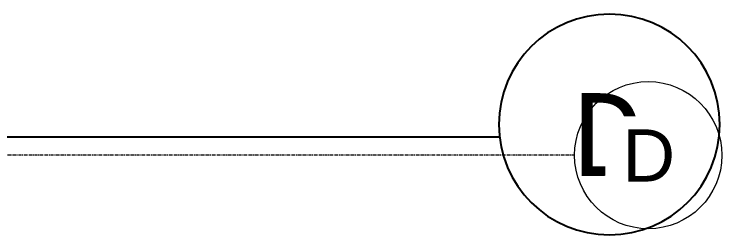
# Model space of a CAD drawing. Header units: inches. Extents: x 25273 to 28081, y 11840 to 13753.
# Drawn here: x 27907.3 to 28022.6, y 12656.2 to 12692.2 of the extents above; entities that cross this region are included whole.
import ezdxf
from ezdxf.xclip import XClip

# ---------------------------------------------------------------- set-up
doc = ezdxf.new("R2010")
doc.units = ezdxf.units.IN
doc.header["$MEASUREMENT"] = 0
doc.header["$XCLIPFRAME"] = 2
for name, pattern in [('L1$0$Plaza America BA02$0$CENTER2', [1.125, 0.75, -0.125, 0.125, -0.125]), ('L1$0$Plaza America BA02$0$DASHDOT', [1, 0.5, -0.25, 0, -0.25]), ('L1$0$SAG 02ATL Ste230PHII$0$CENTER2', [1.125, 0.75, -0.125, 0.125, -0.125]), ('X1$0$Grid Line 1_2_', [0.875, 0.5, -0.125, 0.125, -0.125])]:
    doc.linetypes.add(name, pattern=pattern)
for name, color, linetype in [('L1$0$Plaza America BA02$0$14', 5, 'L1$0$Plaza America BA02$0$DASHDOT'), ('L1$0$Plaza America BA02$0$A-Column grid', 252, 'L1$0$Plaza America BA02$0$CENTER2'), ('L1$0$SAG 02ATL Ste230PHII$0$A-Column grid', 252, 'L1$0$SAG 02ATL Ste230PHII$0$CENTER2')]:
    doc.layers.add(name, color=color, linetype=linetype)
for name, color, linetype, lineweight in [('X1$0$Plaza America_Tower 1_2nd Floor -REVIT_dwg', 8, 'Continuous', 9), ('X1$0$S-GRID', 1, 'Continuous', 9), ('X1$0$S-GRID-IDEN', 1, 'Continuous', 9)]:
    doc.layers.add(name, color=color, linetype=linetype, lineweight=lineweight)
doc.styles.add('L1$0$Plaza America BA02$0$MONOTXT', font='MONOTXT', dxfattribs={"height": 0.2})
doc.styles.add('X1$0$Swis721 Lt BT', font='swissl.ttf', dxfattribs={"height": 8.514638})

# ---------------------------------------------------------------- blocks, each defined once
blk = doc.blocks.new('L1')
at = {"layer": 'L1$0$Plaza America BA02$0$14', "linetype": 'Continuous'}
blk.add_ellipse((28004.31, 12674.17), major_axis=(18, 0), ratio=0.99964, start_param=0, end_param=6.283175, dxfattribs=at)
at = {"layer": 'L1$0$Plaza America BA02$0$A-Column grid'}
blk.add_line((27758.54, 12672.17), (27981.87, 12672.17), dxfattribs=at)
at = {"layer": 'L1$0$SAG 02ATL Ste230PHII$0$A-Column grid', "linetype": 'Continuous'}
blk.add_line((27758.54, 12672.17), (27986.4, 12672.17), dxfattribs=at)
at = {"layer": 'L1$0$Plaza America BA02$0$14', "linetype": 'Continuous', "style": 'L1$0$Plaza America BA02$0$MONOTXT', "width": 1.000361}
blk.add_text('D', height=13.49, dxfattribs=at).set_placement((27998.25, 12665.79))
blk = doc.blocks.new('X1$0$Grid - Grid Head - Circle-50561-FIRST FLOOR POWER _ SIGNAL')
at = {"layer": 'X1$0$S-GRID-IDEN'}
blk.add_circle((0, 0), 0.125, dxfattribs=at)
blk = doc.blocks.new('X1')
at = {"layer": 'X1$0$S-GRID', "linetype": 'X1$0$Grid Line 1_2_'}
blk.add_line((27998.63, 12669.16), (27902.63, 12669.16), dxfattribs=at)
at = {"layer": 'X1$0$Plaza America_Tower 1_2nd Floor -REVIT_dwg'}
ref = blk.add_blockref('L1', (0, 0), dxfattribs=at)
XClip(ref).set_block_clipping_path([(25272.8646056985, 11839.529198946), (28080.6732038753, 13753.216736761)])
at = {"layer": 'X1$0$S-GRID-IDEN', "xscale": 95.99999999999994, "yscale": 95.99999999999994, "zscale": 95.99999999999994, "rotation": 89.99999999999982}
blk.add_blockref('X1$0$Grid - Grid Head - Circle-50561-FIRST FLOOR POWER _ SIGNAL', (28010.63, 12669.16), dxfattribs=at)
at = {"layer": 'X1$0$S-GRID-IDEN', "insert": (28010.72, 12673.38), "char_height": 8.51, "width": 9.936, "attachment_point": 2, "line_spacing_factor": 1.00667, "style": 'X1$0$Swis721 Lt BT', "bg_fill": 3, "box_fill_scale": 1.25, "bg_fill_color": 0, "bg_fill_transparency": 0}
blk.add_mtext('D', dxfattribs=at)

msp = doc.modelspace()

# ---------------------------------------------------------------- block references
at = {"lineweight": 5}
msp.add_blockref('X1', (0, 0), dxfattribs=at)

doc.saveas('drawing.dxf')
